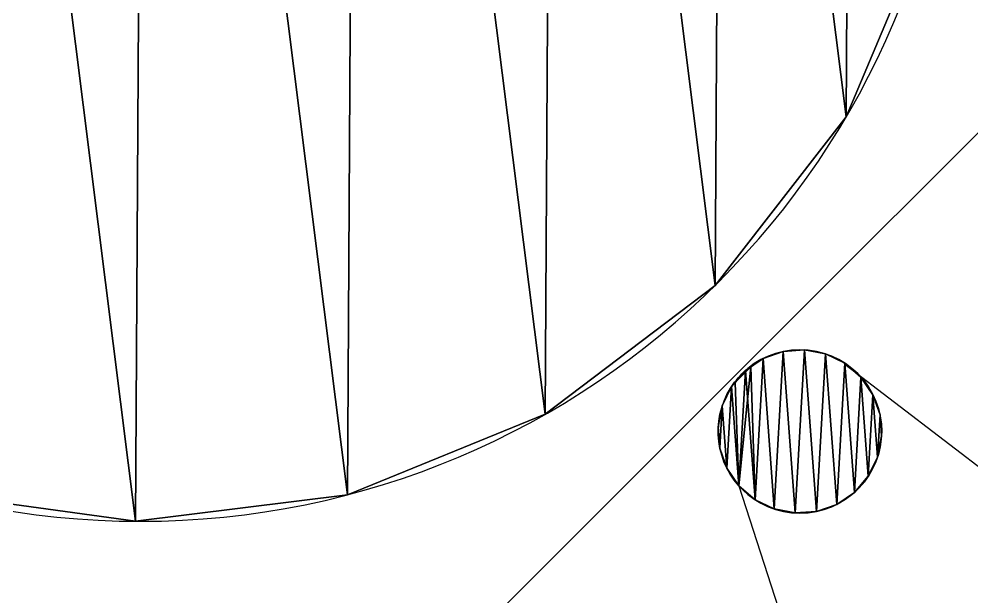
# Model space of a CAD drawing. Extents: x 0.1 to 24.1, y 0 to 24.
# Drawn here: x 5.49 to 11.32, y 8.47 to 12.01 of the extents above; entities that cross this region are included whole.
import ezdxf

# ---------------------------------------------------------------- set-up
doc = ezdxf.new("R2010")
doc.units = 0
doc.header["$MEASUREMENT"] = 0
doc.layers.get('0').update_dxf_attribs({"color": 13, "linetype": 'CONTINUOUS'})

# ---------------------------------------------------------------- blocks, each defined once
blk = doc.blocks.new('SUPPLYREEL')
for p, q in [((9.6327, -1.934), (9.6327, -1.934, 1.5)), ((8.8321, -2.9649), (8.8321, -2.9649, 1.5)), ((7.792, -3.7534), (7.792, -3.7534, 1.5)), ((6.5832, -4.2459), (6.5832, -4.2459, 1.5)), ((5.2881, -4.4087), (5.2881, -4.4087, 1.5))]:
    blk.add_line(p, q)
at = {"extrusion": (0, 0, -1)}
for centre in [(-5.3173, 0.5912), (-5.3173, 0.5912, -1.5)]:
    blk.add_circle(centre, 5, dxfattribs=at)
mesh = blk.add_polyface()
corners = [(0.4953, 1.9134), (0.4802, -0.6747), (0.3173, 0.6204), (0.9726, -1.8835), (1.0018, 3.1164), (1.7612, -2.9236), (1.8024, 4.1473), (2.7921, -3.7243), (2.8425, 4.9359), (3.995, -4.2308), (4.0513, 5.4283), (5.2881, -4.4087), (5.3464, 5.5911), (6.5832, -4.2459), (6.6395, 5.4132), (7.792, -3.7534), (7.8425, 4.9067), (8.8321, -2.9649), (8.8733, 4.1061), (9.6327, -1.934), (9.6619, 3.0659), (10.1393, -0.731), (10.1544, 1.8572), (10.3172, 0.5621)]
mesh.append_faces([[corners[k] for k in face] for face in [(0, 1, 2), (21, 22, 23)]], dxfattribs={"vtx0": -1})
mesh.append_faces([[corners[k] for k in face] for face in [(1, 0, 3), (3, 4, 5), (5, 6, 7), (7, 8, 9), (9, 10, 11), (11, 12, 13), (13, 14, 15), (15, 16, 17), (17, 18, 19), (19, 20, 21)]], dxfattribs={"vtx0": -1, "vtx1": -1})
mesh.append_faces([[corners[k] for k in face] for face in [(3, 0, 4), (5, 4, 6), (7, 6, 8), (9, 8, 10), (11, 10, 12), (13, 12, 14), (15, 14, 16), (17, 16, 18), (19, 18, 20), (21, 20, 22)]], dxfattribs={"vtx0": -1, "vtx2": -1})
mesh = blk.add_polyface()
corners = [(0.4802, -0.6747, 1.5), (0.4953, 1.9134, 1.5), (0.3173, 0.6204, 1.5), (0.9726, -1.8835, 1.5), (1.0018, 3.1164, 1.5), (1.7612, -2.9236, 1.5), (1.8024, 4.1473, 1.5), (2.7921, -3.7243, 1.5), (2.8425, 4.9359, 1.5), (3.995, -4.2308, 1.5), (4.0513, 5.4283, 1.5), (5.2881, -4.4087, 1.5), (5.3464, 5.5911, 1.5), (6.5832, -4.2459, 1.5), (6.6395, 5.4132, 1.5), (7.792, -3.7534, 1.5), (7.8425, 4.9067, 1.5), (8.8321, -2.9649, 1.5), (8.8733, 4.1061, 1.5), (9.6327, -1.934, 1.5), (9.6619, 3.0659, 1.5), (10.1393, -0.731, 1.5), (10.1544, 1.8572, 1.5), (10.3172, 0.5621, 1.5)]
mesh.append_faces([[corners[k] for k in face] for face in [(0, 1, 2), (22, 21, 23)]], dxfattribs={"vtx0": -1})
mesh.append_faces([[corners[k] for k in face] for face in [(1, 3, 4), (4, 5, 6), (6, 7, 8), (8, 9, 10), (10, 11, 12), (12, 13, 14), (14, 15, 16), (16, 17, 18), (18, 19, 20), (20, 21, 22)]], dxfattribs={"vtx0": -1, "vtx1": -1})
mesh.append_faces([[corners[k] for k in face] for face in [(1, 0, 3), (4, 3, 5), (6, 5, 7), (8, 7, 9), (10, 9, 11), (12, 11, 13), (14, 13, 15), (16, 15, 17), (18, 17, 19), (20, 19, 21)]], dxfattribs={"vtx0": -1, "vtx2": -1})
mesh = blk.add_polyface()
corners = [(10.1393, -0.731), (9.6327, -1.934, 1.5), (9.6327, -1.934), (10.1393, -0.731, 1.5)]
mesh.append_faces([[corners[k] for k in face] for face in [(0, 1, 2), (1, 0, 3)]], dxfattribs={"vtx0": -1})
mesh = blk.add_polyface()
corners = [(9.6327, -1.934), (8.8321, -2.9649, 1.5), (8.8321, -2.9649), (9.6327, -1.934, 1.5)]
mesh.append_faces([[corners[k] for k in face] for face in [(0, 1, 2), (1, 0, 3)]], dxfattribs={"vtx0": -1})
mesh = blk.add_polyface()
corners = [(8.8321, -2.9649, 1.5), (7.792, -3.7534), (8.8321, -2.9649), (7.792, -3.7534, 1.5)]
mesh.append_faces([[corners[k] for k in face] for face in [(0, 1, 2), (1, 0, 3)]], dxfattribs={"vtx0": -1})
mesh = blk.add_polyface()
corners = [(7.792, -3.7534, 1.5), (6.5832, -4.2459), (7.792, -3.7534), (6.5832, -4.2459, 1.5)]
mesh.append_faces([[corners[k] for k in face] for face in [(0, 1, 2), (1, 0, 3)]], dxfattribs={"vtx0": -1})
mesh = blk.add_polyface()
corners = [(5.2881, -4.4087, 1.5), (3.995, -4.2308), (5.2881, -4.4087), (3.995, -4.2308, 1.5)]
mesh.append_faces([[corners[k] for k in face] for face in [(0, 1, 2), (1, 0, 3)]], dxfattribs={"vtx0": -1})
mesh = blk.add_polyface()
corners = [(6.5832, -4.2459, 1.5), (5.2881, -4.4087), (6.5832, -4.2459), (5.2881, -4.4087, 1.5)]
mesh.append_faces([[corners[k] for k in face] for face in [(0, 1, 2), (1, 0, 3)]], dxfattribs={"vtx0": -1})
blk = doc.blocks.new('CLEANERBASE')
mesh = blk.add_polyface()
corners = [(24, 24), (0, 0), (0, 24), (24, 0)]
mesh.append_faces([[corners[k] for k in face] for face in [(0, 1, 2), (1, 0, 3)]], dxfattribs={"vtx0": -1})
mesh = blk.add_polyface()
corners = [(24, 0, 6), (0, 24, 6), (0, 0, 6), (24, 24, 6)]
mesh.append_faces([[corners[k] for k in face] for face in [(0, 1, 2), (1, 0, 3)]], dxfattribs={"vtx0": -1})

msp = doc.modelspace()

# ---------------------------------------------------------------- linework, layer by layer
for p, q in [((10.1651, 9.9767, 3), (10.1651, 9.9767, 9)), ((10.2952, 9.9863, 3), (10.2952, 9.9863, 9)), ((10.0418, 9.9338, 3), (10.0418, 9.9338, 9)), ((10.4235, 9.9619, 3), (10.4235, 9.9619, 9)), ((10.541, 9.9051, 3), (10.541, 9.9051, 9)), ((9.8698, 9.786, 6), (9.9658, 9.882, 6)), ((9.8698, 9.786, 9), (9.9658, 9.882, 9)), ((9.9339, 9.8604, 3), (9.9339, 9.8604, 6)), ((9.9658, 9.882, 6), (9.9658, 9.882, 9)), ((12.6733, 8.2613, 6), (10.5412, 9.8973, 6)), ((10.6398, 9.8198, 3), (10.6398, 9.8198, 9)), ((9.8486, 9.7615, 3), (9.8486, 9.7615, 9)), ((9.8698, 9.786, 6), (9.8698, 9.786, 9)), ((10.7132, 9.7119, 3), (10.7132, 9.7119, 9)), ((9.7918, 9.644, 3), (9.7918, 9.644, 9)), ((10.7562, 9.5886, 3), (10.7562, 9.5886, 9)), ((9.7674, 9.5158, 3), (9.7674, 9.5158, 9)), ((10.7658, 9.4585, 3), (10.7658, 9.4585, 9)), ((9.777, 9.3856, 3), (9.777, 9.3856, 9)), ((10.7413, 9.3303, 3), (10.7413, 9.3303, 9)), ((9.82, 9.2624, 3), (9.82, 9.2624, 9)), ((10.6846, 9.2127, 3), (10.6846, 9.2127, 9)), ((9.8933, 9.1544, 3), (9.8933, 9.1544, 9)), ((9.8933, 9.1544, 9), (11.2628, 4.9194, 9)), ((10.5993, 9.1139, 3), (10.5993, 9.1139, 9)), ((9.9922, 9.0692, 3), (9.9922, 9.0692, 9)), ((10.4914, 9.0405, 3), (10.4914, 9.0405, 9)), ((10.1097, 9.0124, 3), (10.1097, 9.0124, 9)), ((10.2379, 8.988, 3), (10.2379, 8.988, 9)), ((10.3681, 8.9975, 3), (10.3681, 8.9975, 9))]:
    msp.add_line(p, q)
at = {"extrusion": (0, 0, -1)}
msp.add_circle((-10.2666, 9.4871, -3), 0.5, dxfattribs=at)
for centre, start, end in [((-10.2666, 9.4871, -9), 52.70094, 318.28588), ((-10.2666, 9.4871, -6), 36.98865, 52.70094), ((-10.2666, 9.4871, -9), 318.28588, 36.98865)]:
    msp.add_arc(centre, 0.5, start, end, dxfattribs=at)

# ---------------------------------------------------------------- block references
for name, p in [('CLEANERBASE', (0.0508, 0.0107)), ('SUPPLYREEL', (0.9163, 13.3457, 6))]:
    msp.add_blockref(name, p)

# ---------------------------------------------------------------- meshes
mesh = msp.add_polyface()
corners = [(9.7918, 9.644, 3), (9.777, 9.3856, 3), (9.7674, 9.5158, 3), (9.82, 9.2624, 3), (9.8486, 9.7615, 3), (9.8933, 9.1544, 3), (9.9339, 9.8604, 3), (9.9922, 9.0692, 3), (10.0418, 9.9338, 3), (10.1097, 9.0124, 3), (10.1651, 9.9767, 3), (10.2379, 8.988, 3), (10.2952, 9.9863, 3), (10.3681, 8.9975, 3), (10.4235, 9.9619, 3), (10.4914, 9.0405, 3), (10.541, 9.9051, 3), (10.5993, 9.1139, 3), (10.6398, 9.8198, 3), (10.6846, 9.2127, 3), (10.7132, 9.7119, 3), (10.7413, 9.3303, 3), (10.7562, 9.5886, 3), (10.7658, 9.4585, 3)]
mesh.append_faces([[corners[k] for k in face] for face in [(0, 1, 2), (21, 22, 23)]], dxfattribs={"vtx0": -1})
mesh.append_faces([[corners[k] for k in face] for face in [(1, 0, 3), (3, 4, 5), (5, 6, 7), (7, 8, 9), (9, 10, 11), (11, 12, 13), (13, 14, 15), (15, 16, 17), (17, 18, 19), (19, 20, 21)]], dxfattribs={"vtx0": -1, "vtx1": -1})
mesh.append_faces([[corners[k] for k in face] for face in [(3, 0, 4), (5, 4, 6), (7, 6, 8), (9, 8, 10), (11, 10, 12), (13, 12, 14), (15, 14, 16), (17, 16, 18), (19, 18, 20), (21, 20, 22)]], dxfattribs={"vtx0": -1, "vtx2": -1})
mesh = msp.add_polyface()
corners = [(9.777, 9.3856, 9), (9.7918, 9.644, 9), (9.7674, 9.5158, 9), (9.82, 9.2624, 9), (9.8486, 9.7615, 9), (9.8933, 9.1544, 9), (9.8698, 9.786, 9), (9.9658, 9.882, 9), (9.9922, 9.0692, 9), (10.0418, 9.9338, 9), (10.1097, 9.0124, 9), (10.1651, 9.9767, 9), (10.2379, 8.988, 9), (10.2952, 9.9863, 9), (10.3681, 8.9975, 9), (10.4235, 9.9619, 9), (10.4914, 9.0405, 9), (10.541, 9.9051, 9), (10.5993, 9.1139, 9), (10.6398, 9.8198, 9), (10.6846, 9.2127, 9), (10.7132, 9.7119, 9), (10.7413, 9.3303, 9), (10.7562, 9.5886, 9), (10.7658, 9.4585, 9)]
mesh.append_faces([[corners[k] for k in face] for face in [(0, 1, 2), (23, 22, 24)]], dxfattribs={"vtx0": -1})
mesh.append_faces([[corners[k] for k in face] for face in [(1, 3, 4), (4, 5, 6), (6, 5, 7), (7, 8, 9), (9, 10, 11), (11, 12, 13), (13, 14, 15), (15, 16, 17), (17, 18, 19), (19, 20, 21), (21, 22, 23)]], dxfattribs={"vtx0": -1, "vtx1": -1})
mesh.append_faces([[corners[k] for k in face] for face in [(1, 0, 3), (4, 3, 5), (7, 5, 8), (9, 8, 10), (11, 10, 12), (13, 12, 14), (15, 14, 16), (17, 16, 18), (19, 18, 20), (21, 20, 22)]], dxfattribs={"vtx0": -1, "vtx2": -1})
mesh = msp.add_polyface()
corners = [(10.0418, 9.9338, 9), (10.1651, 9.9767, 3), (10.0418, 9.9338, 3), (10.1651, 9.9767, 9)]
mesh.append_faces([[corners[k] for k in face] for face in [(0, 1, 2), (1, 0, 3)]], dxfattribs={"vtx0": -1})
mesh = msp.add_polyface()
corners = [(10.1651, 9.9767, 9), (10.2952, 9.9863, 3), (10.1651, 9.9767, 3), (10.2952, 9.9863, 9)]
mesh.append_faces([[corners[k] for k in face] for face in [(0, 1, 2), (1, 0, 3)]], dxfattribs={"vtx0": -1})
mesh = msp.add_polyface()
corners = [(10.2952, 9.9863, 9), (10.4235, 9.9619, 3), (10.2952, 9.9863, 3), (10.4235, 9.9619, 9)]
mesh.append_faces([[corners[k] for k in face] for face in [(0, 1, 2), (1, 0, 3)]], dxfattribs={"vtx0": -1})
mesh = msp.add_polyface()
corners = [(9.9339, 9.8604, 6), (10.0418, 9.9338, 3), (9.9339, 9.8604, 3), (9.9658, 9.882, 6), (10.0418, 9.9338, 9), (9.9658, 9.882, 9)]
mesh.append_faces([[corners[k] for k in face] for face in [(0, 1, 2), (4, 3, 5)]], dxfattribs={"vtx0": -1})
mesh.append_faces([[corners[k] for k in face] for face in [(1, 3, 4)]], dxfattribs={"vtx0": -1, "vtx1": -1})
mesh.append_faces([[corners[k] for k in face] for face in [(1, 0, 3)]], dxfattribs={"vtx0": -1, "vtx2": -1})
mesh = msp.add_polyface()
corners = [(10.4235, 9.9619, 9), (10.541, 9.9051, 3), (10.4235, 9.9619, 3), (10.541, 9.9051, 9)]
mesh.append_faces([[corners[k] for k in face] for face in [(0, 1, 2), (1, 0, 3)]], dxfattribs={"vtx0": -1})
mesh = msp.add_polyface()
corners = [(10.541, 9.9051, 9), (10.6398, 9.8198, 3), (10.541, 9.9051, 3), (10.6398, 9.8198, 9)]
mesh.append_faces([[corners[k] for k in face] for face in [(0, 1, 2), (1, 0, 3)]], dxfattribs={"vtx0": -1})
mesh = msp.add_polyface()
corners = [(9.8698, 9.786, 9), (9.8486, 9.7615, 3), (9.8486, 9.7615, 9), (9.8698, 9.786, 6), (9.9339, 9.8604, 3), (9.9339, 9.8604, 6)]
mesh.append_faces([[corners[k] for k in face] for face in [(0, 1, 2), (4, 3, 5)]], dxfattribs={"vtx0": -1})
mesh.append_faces([[corners[k] for k in face] for face in [(1, 3, 4)]], dxfattribs={"vtx0": -1, "vtx1": -1})
mesh.append_faces([[corners[k] for k in face] for face in [(1, 0, 3)]], dxfattribs={"vtx0": -1, "vtx2": -1})
mesh = msp.add_polyface()
corners = [(9.9658, 9.882, 9), (9.8698, 9.786, 6), (9.8698, 9.786, 9), (9.9658, 9.882, 6)]
mesh.append_faces([[corners[k] for k in face] for face in [(0, 1, 2), (1, 0, 3)]], dxfattribs={"vtx0": -1})
mesh = msp.add_polyface()
corners = [(10.6398, 9.8198, 3), (10.7132, 9.7119, 9), (10.7132, 9.7119, 3), (10.6398, 9.8198, 9)]
mesh.append_faces([[corners[k] for k in face] for face in [(0, 1, 2), (1, 0, 3)]], dxfattribs={"vtx0": -1})
mesh = msp.add_polyface()
corners = [(9.8486, 9.7615, 9), (9.7918, 9.644, 3), (9.7918, 9.644, 9), (9.8486, 9.7615, 3)]
mesh.append_faces([[corners[k] for k in face] for face in [(0, 1, 2), (1, 0, 3)]], dxfattribs={"vtx0": -1})
mesh = msp.add_polyface()
corners = [(10.7132, 9.7119, 3), (10.7562, 9.5886, 9), (10.7562, 9.5886, 3), (10.7132, 9.7119, 9)]
mesh.append_faces([[corners[k] for k in face] for face in [(0, 1, 2), (1, 0, 3)]], dxfattribs={"vtx0": -1})
mesh = msp.add_polyface()
corners = [(9.7918, 9.644, 9), (9.7674, 9.5158, 3), (9.7674, 9.5158, 9), (9.7918, 9.644, 3)]
mesh.append_faces([[corners[k] for k in face] for face in [(0, 1, 2), (1, 0, 3)]], dxfattribs={"vtx0": -1})
mesh = msp.add_polyface()
corners = [(10.7562, 9.5886, 3), (10.7658, 9.4585, 9), (10.7658, 9.4585, 3), (10.7562, 9.5886, 9)]
mesh.append_faces([[corners[k] for k in face] for face in [(0, 1, 2), (1, 0, 3)]], dxfattribs={"vtx0": -1})
mesh = msp.add_polyface()
corners = [(9.7674, 9.5158, 9), (9.777, 9.3856, 3), (9.777, 9.3856, 9), (9.7674, 9.5158, 3)]
mesh.append_faces([[corners[k] for k in face] for face in [(0, 1, 2), (1, 0, 3)]], dxfattribs={"vtx0": -1})
mesh = msp.add_polyface()
corners = [(10.7658, 9.4585, 3), (10.7413, 9.3303, 9), (10.7413, 9.3303, 3), (10.7658, 9.4585, 9)]
mesh.append_faces([[corners[k] for k in face] for face in [(0, 1, 2), (1, 0, 3)]], dxfattribs={"vtx0": -1})
mesh = msp.add_polyface()
corners = [(9.777, 9.3856, 9), (9.82, 9.2624, 3), (9.82, 9.2624, 9), (9.777, 9.3856, 3)]
mesh.append_faces([[corners[k] for k in face] for face in [(0, 1, 2), (1, 0, 3)]], dxfattribs={"vtx0": -1})
mesh = msp.add_polyface()
corners = [(10.7413, 9.3303, 3), (10.6846, 9.2127, 9), (10.6846, 9.2127, 3), (10.7413, 9.3303, 9)]
mesh.append_faces([[corners[k] for k in face] for face in [(0, 1, 2), (1, 0, 3)]], dxfattribs={"vtx0": -1})
mesh = msp.add_polyface()
corners = [(9.82, 9.2624, 9), (9.8933, 9.1544, 3), (9.8933, 9.1544, 9), (9.82, 9.2624, 3)]
mesh.append_faces([[corners[k] for k in face] for face in [(0, 1, 2), (1, 0, 3)]], dxfattribs={"vtx0": -1})
mesh = msp.add_polyface()
corners = [(10.6846, 9.2127, 3), (10.5993, 9.1139, 9), (10.5993, 9.1139, 3), (10.6846, 9.2127, 9)]
mesh.append_faces([[corners[k] for k in face] for face in [(0, 1, 2), (1, 0, 3)]], dxfattribs={"vtx0": -1})
mesh = msp.add_polyface()
corners = [(9.9922, 9.0692, 9), (9.8933, 9.1544, 3), (9.9922, 9.0692, 3), (9.8933, 9.1544, 9)]
mesh.append_faces([[corners[k] for k in face] for face in [(0, 1, 2), (1, 0, 3)]], dxfattribs={"vtx0": -1})
mesh = msp.add_polyface()
corners = [(10.5993, 9.1139, 9), (10.4914, 9.0405, 3), (10.5993, 9.1139, 3), (10.4914, 9.0405, 9)]
mesh.append_faces([[corners[k] for k in face] for face in [(0, 1, 2), (1, 0, 3)]], dxfattribs={"vtx0": -1})
mesh = msp.add_polyface()
corners = [(10.1097, 9.0124, 9), (9.9922, 9.0692, 3), (10.1097, 9.0124, 3), (9.9922, 9.0692, 9)]
mesh.append_faces([[corners[k] for k in face] for face in [(0, 1, 2), (1, 0, 3)]], dxfattribs={"vtx0": -1})
mesh = msp.add_polyface()
corners = [(10.4914, 9.0405, 9), (10.3681, 8.9975, 3), (10.4914, 9.0405, 3), (10.3681, 8.9975, 9)]
mesh.append_faces([[corners[k] for k in face] for face in [(0, 1, 2), (1, 0, 3)]], dxfattribs={"vtx0": -1})
mesh = msp.add_polyface()
corners = [(10.2379, 8.988, 9), (10.1097, 9.0124, 3), (10.2379, 8.988, 3), (10.1097, 9.0124, 9)]
mesh.append_faces([[corners[k] for k in face] for face in [(0, 1, 2), (1, 0, 3)]], dxfattribs={"vtx0": -1})
mesh = msp.add_polyface()
corners = [(10.3681, 8.9975, 9), (10.2379, 8.988, 3), (10.3681, 8.9975, 3), (10.2379, 8.988, 9)]
mesh.append_faces([[corners[k] for k in face] for face in [(0, 1, 2), (1, 0, 3)]], dxfattribs={"vtx0": -1})

doc.saveas('drawing.dxf')
